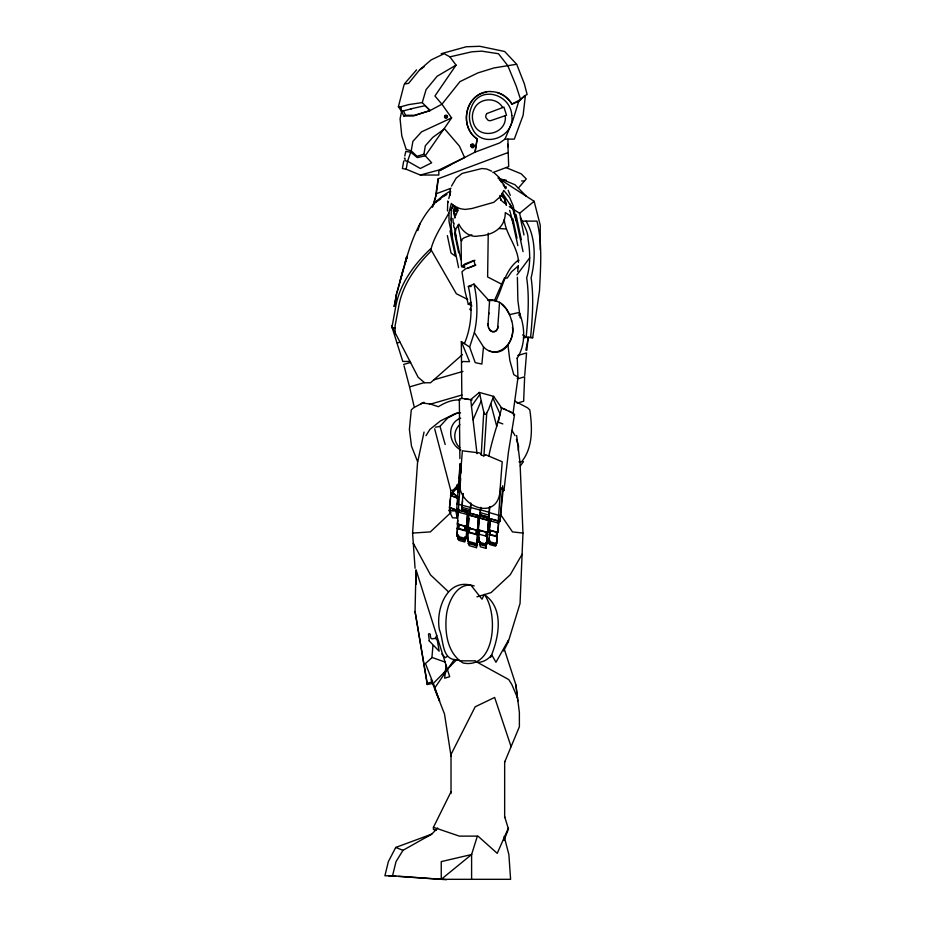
<?xml version="1.0" encoding="UTF-8"?>
<svg xmlns="http://www.w3.org/2000/svg" width="926" height="926" viewBox="0 0 926 926"><rect width="100%" height="100%" fill="white"/><g stroke="black" fill="none" stroke-linecap="round" stroke-linejoin="round"><path stroke-width="1.39" d="M461.854 398.446L461.333 341.567L469.632 347.076L475.212 362.622L481.879 364.08L483.488 346.891L474.355 332.561C477.99 316.646 477.619 299.943 473.973 284.062L468.348 286.458C472.7 305.314 472.017 325.663 464.401 343.604M431.91 657.668L432.94 645.7M416.191 584.202L416.029 569.71L449.677 676.721L444.688 678.179L446.054 665.088M459.875 458.613L459.331 399.465A27.815 3.577 15.8 0 1 462.606 398.481L472.133 399.893M488.245 233.144L487.62 276.955L501.394 284.039M496.683 543.666L497.355 531.755L496.683 543.666L488.94 541.536L489.611 529.637L489.553 532.415M489.912 543.111L489.958 540.634M464.331 525.632L466.993 526.362L466.299 538.735L457.004 536.189L457.699 523.803L459.03 524.174M457.699 523.803L457.004 536.189M458.474 535.517L458.428 538.052L465.396 539.974M464.678 537.219L464.62 539.754L464.817 537.149M466.299 538.735L466.993 526.362M431.053 679.476L432.592 683.446L427.222 684.511L415.045 611.473L415.878 574.143M415.971 570.682L415.797 578.692M477.017 543.759L477.804 529.857L477.017 543.759L467.723 541.201L468.51 527.299L469.702 527.635L469.123 532.612M468.417 531.119L468.51 527.299M486.74 544.291L487.458 531.883L486.74 544.291L478.673 542.069L479.332 530.1L484.993 531.721M479.321 532.311L479.39 529.672M485.675 542.775L485.618 545.414L485.791 543.134M517.391 277.279L517.877 300.464L520.215 317.873M523.665 400.738L524.648 376.813L518.34 378.641M516.65 435.498L520.042 462.664L522.97 533.075L520.042 603.486L508.305 641.764L503.651 651.013M456.912 489.171L457.444 484.344L456.865 489.403M458.277 492.343L458.787 485.71M503.177 489.495L500.052 521.477L456.68 509.566L460.014 464.1M458.358 510.261L460.685 478.325M480.2 512.657L480.351 509.844L489.136 512.263L489.009 517.356L480.224 514.949L480.2 512.657L488.986 515.076M480.224 514.949L480.744 507.332M489.009 517.356L489.75 506.881M498.211 521.199L500.642 487.84M500.052 521.477L502.668 485.791M466.935 526.813L457.363 524.232L458.405 511.152L459.18 511.36L458.81 512.275M457.884 520.609L457.363 524.232M458.173 515.203L458.405 511.152M458.845 512.182L459.25 509.427L459.146 511.453M464.968 526.118L464.748 530.17L465.222 525.482L464.968 526.118L458.775 524.417L458.555 528.468L458.833 525.91M477.434 530.529L478.534 516.673L477.434 530.529L468.139 527.97L468.845 515.134L469.239 514.127L470.014 514.335M469.007 518.41L468.139 527.97M469.644 528.063L469.69 527.392L469.169 532.172L477.272 534.406M487.539 532.612L488.604 519.44L487.539 532.612L478.244 530.066L479.309 516.893M479.24 518.236L478.244 530.066M480.166 515.169L479.761 517.923L480.05 517.194L479.274 516.986M479.413 530.193L479.193 534.244L479.668 530.193M486.381 532.103L486.162 536.154L486.636 532.103L487.412 532.323M489.704 527.982L490.155 519.868L489.264 530.239L497.783 532.589L498.674 522.206L497.783 532.589M490.062 534.858L490.34 530.343L495.294 531.698M496.533 532.045L496.313 536.096L497.297 532.23M518.317 450.568L518.572 446.1L516.395 439.329M485.56 454.712L483.719 455.962L481.231 454.874L483.754 411.954L479.355 392.439L493.639 396.363L501.672 407.996L496.753 426.296A324.25 321.484 -13.9 0 0 489.993 450.673L488.801 455.951M451.356 217.888L451.147 226.094L452.432 237.172M512.448 327.376C515.504 343.118 496.73 360.862 483.488 346.891M483.928 455.881L486.752 412.776L488.708 409.246A68.235 67.656 -13.9 0 1 490.768 403.701L493.639 396.363M470.836 504.612L470.281 511.603L461.877 509.207L462.907 493.512M461.877 509.207L462.537 500.873M470.281 511.603L470.767 502.922M488.048 323.973L489.646 299.711L488.268 299.85L473.973 284.062M511.673 321.125C509.786 313.845 506.267 306.251 499.554 302.293L497.667 328.36L496.186 330.964L493.847 332.075M415.068 568.286L412.579 533.075L417.545 462.664L424.039 432.072M524.718 375.47L526.558 352.945L517.773 355.491M459.597 480.293L459.805 477.584M496.313 542.173L495.572 546.155L490.051 544.638L489.09 543.55L489.437 538.944M459.794 471.982L459.308 478.221L460.153 479.17M457.409 504.404L457.965 497.806M465.593 537.358L464.759 541.999L458.833 540.379L457.606 538.492L457.907 534.58M458.382 538.7L458.625 535.448M462.757 498.003L463.081 493.697M486.787 540.425L485.907 548.308L480.328 546.78L479.552 542.023M480.143 544.569L480.374 541.652M485.907 548.308L486.277 543.481M489.136 512.263L489.576 506.603M477.226 539.962L476.439 547.66L469.181 545.657L468.255 543.412L468.452 540.842M469.031 543.62L469.077 542.983L476.821 545.113M476.439 547.66L477.121 540.506M457.016 510.434L449.48 507.61L450.962 493.107L451.726 493.396L451.298 495.607L453.381 493.315L458.301 497.112M450.511 498.535L449.48 507.61M450.73 495.827L450.962 493.107M517.738 271.561L518.271 265.901L511.65 271.712L507.216 278.124L504.415 278.008L494.461 300.533L488.442 300.452L488.268 299.85L488.349 300.603M500.607 488.233L502.181 488.87L502.517 487.759L502.876 491.093L503.975 490.421L508.409 452.258L514.509 414.616M523.375 337.944L526.165 337.342C528.017 317.572 529.51 297.512 526.686 277.754C530.667 265.253 530.17 252.127 528.098 239.325C528.271 229.521 521.188 222.483 519.613 213.293L509.288 206.637M522.646 334.899L526.165 337.342L530.598 337.342C532.438 317.572 533.943 297.512 531.107 277.754C535.679 259.43 535.969 237.681 526.049 221.117M488.94 541.536L489.345 537.821M526.813 350.283L528.237 337.365M467.723 541.201L468.151 537.462M476.624 529.985L476.138 534.094L476.369 530.042L469.389 528.121M478.673 542.069L479.193 537.578M438.357 178.683L435.984 196.324M477.237 662.252L508.721 679.557L511.765 684.395L517.541 697.949L519.382 712.499L519.382 726.725L504.658 762.133M512.969 413.934L517.958 377.681L517.217 357.968M450.059 195.305L450.302 189.402M490.757 91.477C466.334 91.049 457.606 126.075 477.145 138.912L475.05 152.142L438.808 170.847L438.808 175.037L420.335 175.037L406.19 169.226L402.405 168.544L403.713 161.043M404.789 156.019L405.785 151.459L410.75 152.165L417.325 157.617L425.289 155.799L451.599 117.891L441.945 104.21L434.931 95.991L456.055 65.121L449.909 56.856L444.167 53.696L431.157 59.901L419.617 69.867L408.597 83.363L404.303 84.069M395.576 300.174L396.571 293.936M477.168 138.819L475.05 152.142L499.612 142.963L504.994 139.12L512.888 120.287L518.745 101.385L522.634 97.716L525.308 96.408L523.109 115.31L514.312 139.12L504.994 139.12M526.165 337.342L532.67 337.735L539.557 290.185A54.171 7.119 -80.9 0 1 539.823 284.201C540.853 263.158 542.08 241.651 536.964 221.117L521.616 221.117M404.303 158.149L405.032 158.323L405.044 160.754L407.579 161.217L420.335 168.486L431.655 162.779L423.923 154.306L425.312 145.787L432.743 137.418L444.573 128.841L459.458 146.158L464.597 157.547L438.808 170.037L420.335 175.037M497.899 326.38C498.338 331.589 491.174 333.8 489.113 328.742M406.19 169.226L407.579 161.217L411.225 150.822L412.903 141.331L421.561 131.839L451.599 117.891M394.14 306.425L396.513 293.739L407.139 256.548L405.472 261.954L407.139 256.548L405.576 261.236M391.652 326.01L402.787 361.453L410.149 361.453M525.852 350.109L528.248 337.735M452.513 492.968L453.011 490.41L456.703 486.335L456.217 488.893L452.513 492.968L457.861 497.088M456.298 509.821L457.062 517.935L452.49 517.842L449.168 510.631L449.596 508.42L450.349 508.432L449.92 510.643M457.062 517.935L455.847 509.74L450.487 507.726L449.955 510.423L455.685 510.539M401.583 111.548L400.078 118.794L401.791 135.833L406.063 149.017M394.233 306.425L396.235 297.049M405.484 261.954C412.892 235.019 424.606 205.665 450.256 191.126M448.786 198.581L450.719 191.323M498.315 421.585L500.109 414.119L492.979 398.215M426.608 836.745L431.713 834.152L395.738 847.44L388.364 861.608L384.903 875.776L392.555 875.776L396.027 861.608L402.995 850.311L431.713 834.152L437.72 828.029M401.467 111.178L398.4 106.733L403.991 85.053M474.355 332.561L469.632 347.076M504.242 219.462C505.665 234.533 518.224 247.311 518.456 262.301M396.328 295.371L396.502 294.734M396.999 292.882L406.294 258.18M399.731 281.944L403.204 269.2M517.773 267.753L518.271 265.901M455.407 207.366L454.18 211.498L454.944 218.038L453.416 210.792L454.851 205.711M432.465 207.285L435.614 196.324L438.067 178.799L508.189 152.512M433.218 205.815L435.59 197.678M441.216 53.696L466.253 46.763L479.842 46.3L504.647 51.486L516.673 64.253L494.009 67.934L477.839 72.922L459.956 81.627L441.945 104.21L430 110.588L422.268 102.578L426.064 89.66L437.141 76.256L456.055 65.121M508.305 641.764L508.305 640.375L495.966 662.275L491.741 654.856C488.095 659.59 482.377 662.877 476.253 662.287L475.524 660.84L460.06 660.84L457.895 659.821C441.389 660.701 444.052 640.966 439.445 629.819C435.544 610.465 446.297 578.831 470.952 585.197L482.006 599.203L484.217 594.457C504.948 608.602 498.755 638.072 490.583 657.425M477.307 836.294L471.6 854.524L471.6 879.318M417.823 230.597L419.987 223.768M452.918 204.588L451.251 210.237L451.194 220.481M456.68 509.566L457.085 508.559M469.621 515.342L469.98 514.428M503.987 840.484L508.432 828.967L504.658 816.674M501.522 194.136L504.867 198.037L504.647 203.326L500.885 200.016L499.936 196.416M496.139 300.394C503.131 286.504 504.878 270.473 518.051 260.368L519 260.31M477.017 453.671L473.047 419.791L481.126 401.051M457.328 208.153L456.368 211.012L455.036 211.498L455.395 209.334L457.49 208.061M425.995 435.706L429.861 429.444L440.44 420.902L455.117 413.644L460.546 412.846M451.529 186.08L456.205 178.081L462.167 173.417L481.948 168.509L486.74 169.03L491.683 171.183M508.432 827.948L497.227 853.344L477.978 836.12L459.342 836.12L433.437 827.3L451.02 791.799M457.444 208.581L457.791 210.711L455.731 215.457L453.416 210.792M435.22 638.57L436.794 635.421M517.102 358.327C525.632 345.109 525.192 327.63 519.59 313.393M522.09 554.304L510.249 574.733L491.081 592.582L476.902 596.865M448.786 213.2C442.038 225.55 433.125 237.878 430.416 251.756C415.589 266.723 402.648 284.814 398.817 305.95L395.066 325.906L395.066 332.596L418.147 377.252L424.629 382.774L430.532 382.774L462.352 354.658M444.04 673.41L445.522 670.991M486.752 412.776L485.733 414.397L484.518 414.072L483.754 411.954M471.716 306.286L471.6 305.186L468.301 304.341L470.848 302.05M470.315 303.844L471.079 302.628M470.558 308.219L469.795 309.411L470.964 310.129M450.835 209.808L453.671 205.537M443.809 674.626L445.418 672.264M445.418 672.288L447.837 668.734M395.02 332.527L394.858 334.61M473.047 419.791L471.461 406.248L479.737 394.569M454.388 659.381L434.954 687.659M520.25 466.056L523.491 461.611M516.928 274.941L529.73 257.798M435.44 427.222L440 426.354L447.628 418.043L457.895 412.614M459.852 424.652C453.092 430.544 453.092 441.818 459.852 447.709M404.65 83.618L416.561 69.867M518.317 188.128L526.281 178.95L521.245 173.833L506.128 167.629M451.691 493.616L453.069 492.088M461.947 362.298L462.676 361.51L469.54 361.684L461.333 341.567M459.794 477.492C459.481 473.51 460.037 451.217 460.893 473.07M497.088 92.484C503.327 94.371 508.548 98.712 511.962 104.094L520.574 99.487L524.463 95.806L527.137 94.51L524.359 83.849L516.858 64.681M450.997 512.414L430.358 531.906L412.579 533.075M519.613 213.293L534.14 201.289L498.142 178.093M479.355 392.439L470.79 399.523L471.461 406.248M421.133 403.817L422.175 403.007L430.185 403.979L438.38 406.711C444.677 402.752 452.582 399.303 460.187 400.009M445.175 194.529L435.903 202.007L440.788 198.928M419.617 69.867L424.235 66.684M460.673 418.135C446.112 423.552 448.589 444.075 460.87 450.001M447.339 656.407L445.209 657.738L441.748 653.987M443.23 196.648L446.899 194.518M439.989 170.511L450.603 164.84M467.537 268.413L475.871 265.114M403.84 116.005L405.6 115.287L414.478 115.287L430 110.588L413.378 116.005L403.84 116.005L401.49 111.363L400.946 106.733L408.725 104.603L422.268 102.578M511.904 104.129L518.745 101.385M424.015 402.266L413.471 407.857L411.283 409.929L409.396 429.444L411.48 446.1L417.591 461.611M435.996 193.858L450.985 188.233M492.84 172.549L508.698 166.599L507.899 144.248M471.855 234.81L463.81 237.936L461.102 240.17L461.38 265.878M474.957 260.31L464.412 265.044L463.671 266.213L464.806 266.908M427.222 684.511L427.222 683.261L432.592 681.698L425.451 663.56L432.118 657.483L445.105 662.078M397.231 343.002L400.067 342.18M403.655 364.45L410.646 362.425M424.409 382.577L409.547 386.894L404.037 365.782M433.843 379.845L462.942 371.407M429.433 404.43L462.005 394.985M517.113 403.146L523.665 401.247M423.923 154.306L416.955 156.251L411.225 150.822L406.225 149.503M411.908 108.666L401.49 111.363L403.423 110.97L405.6 115.287M449.909 56.856L471.82 51.81L481.74 51.15L498.466 53.743L507.807 65.677L516.176 85.979L520.574 99.487M410.623 108.886L425.022 105.703L429.93 110.252M486.555 92.183C464.609 95.193 459.284 127.128 477.145 138.912M488.396 300.452L490.988 300.209M499.207 228.525L506.256 228.977M434.664 428.807L450.742 490.421L454.353 490.271M468.348 286.458L471.207 286.516M398.4 106.733L400.946 106.733M391.571 326.01L395.066 332.596M395.066 327.746L391.86 327.746L395.853 305.95C400.02 283.437 414.235 264.28 430.532 248.874L456.344 293.739L467.699 299.445M449.168 510.631L455.65 510.758M503.397 179.98L506.209 180.119M521.639 180.929L524.44 181.079M518.977 461.819L521.442 461.958C533.237 447.536 532.334 427.337 529.799 409.929L527.612 407.857L514.729 401.062M464.563 267.579L461.472 266.757L464.783 264.026L474.019 260.414L475.026 265.172L465.338 268.957L461.958 271.735L465.049 291.401L468.301 304.341M388.55 875.776L395.68 876.251M398.527 876.447L441.251 879.318L510.608 879.318L508.872 854.524L504.126 836.352M392.555 875.776L446.494 879.7M464.875 398.979L469.088 399.453M522.97 533.075L512.483 531.906L500.468 514.358M490.722 91.616C499.473 91.535 507.61 96.605 511.962 104.094M530.598 337.342L532.67 337.735M456.993 503.86L470.605 507.529M474.181 585.926C457.803 580.972 448.369 601.02 446.552 614.285C444.445 631.463 446.957 653.2 463.127 662.993C495.873 669.614 498.42 612.549 484.217 594.457M497.308 301.401L494.461 300.533M500.7 407.729L501.672 407.996M470.605 507.483L480.525 510.203M489.31 512.61L500.353 515.77M480.27 514.798L489.055 517.217M458.96 510.157L466.704 512.286L466.588 514.312L467.665 513.791M479.876 515.898L487.62 518.028L487.504 520.053L488.569 519.532M478.499 516.766L477.434 517.287L477.55 515.261L469.806 513.131L469.69 515.157L478.21 517.507M490.12 519.961L490.896 520.169L490.606 520.91L490.711 518.873L497.679 520.794L497.575 522.82L498.639 522.299M458.034 512.066L467.364 514.52M478.985 517.715L488.28 520.262M489.796 520.782L498.35 523.028M468.845 515.134L478.14 517.68M478.916 517.9L488.21 520.447M490.12 534.395L496.857 536.247M489.067 534.591L496.811 536.71M457.212 528.109L466.507 530.656M478.858 534.152L486.937 536.374M457.166 528.561L466.449 531.119M467.931 532.288L477.226 534.834M489.148 542.902L496.116 544.812M489.09 543.55L496.07 545.472M480.2 543.921L486.393 545.622M479.367 544.361L486.347 546.271M457.606 538.492L465.35 540.61M468.255 543.412L476.774 545.75M461.866 507.263L470.269 509.659M461.935 509.022L470.339 511.43M488.997 350.722C506.649 358.35 516.592 334.541 511.546 320.512M485.49 454.689L502.216 461.761A227.634 8.971 -86.3 0 0 500.167 488.558C499.658 524.544 452.768 505.758 460.315 477.608A227.634 8.971 -86.3 0 1 462.375 450.823L478.673 452.814L480.085 453.173L481.231 454.874M502.934 408.574L513.351 413.32A27.815 3.577 15.8 0 1 513.791 415.392M436.123 830.367L433.437 829.418L433.437 827.3M450.534 495.317L457.548 497.945M450.487 495.537L458.231 498.443M501.406 407.926L505.839 409.57M497.737 422.001L502.818 423.923M395.738 847.44L402.995 850.311M498.257 177.861L514.96 184.725L526.281 196.231M492.551 331.948L490.132 330.374L488.419 327.156M509.15 411.132L511.893 412.73M500.63 487.967L503.975 490.421M462.039 240.748L461.102 240.17L457.93 225.157M456.668 486.555L457.317 487.064M456.217 488.893L459.146 491.15M494.16 172.849L499.056 177.306L499.461 179.239L504.114 184.864L505.422 188.73M429.062 640.769L439.155 651.186L437.5 641.336C435.915 634.16 430.092 643.755 430.347 634.356L429.178 633.581L428.483 634.171L429.363 641.012M457.097 660.192L456.611 659.752L433.345 683.388L439.595 700.936L432.604 683.62M448.288 591.633L430.521 574.907L413.309 543.273L414.258 546.305M445.186 444.538L440 426.354M502.066 304.411L506.233 308.925L509.508 314.62L518.224 312.687A32.202 4.526 -26.3 0 1 518.745 315.176M501.695 195.895L504.45 199.032L506.395 205.271L504.867 198.037M502.343 192.828L510.782 205.769M511.997 430.382L515.087 435.706M509.717 203.732L512.819 208.906L515.122 216.973M499.45 179.169L501.649 182.515M503.119 184.749L504.589 186.983M502.668 107.543C496.591 96.593 479.078 97.612 474.135 109.06A17.768 17.768 0 0 0 473.198 122.139C478.024 140.914 507.703 134.64 505.237 115.681M508.131 190.258L510.284 195.386M513.814 212.806L514.243 214.103M504.658 650.283L515.909 684.927L517.518 697.891M509.624 210.399L510.307 212.575M514.532 215.064L516.349 221.326M415.045 611.473L427.222 683.261M510.643 213.663L513.039 222.934M490.768 403.701L496.753 426.296M534.14 201.289L540.24 225.192L540.24 249.904M409.72 387.635L414.061 406.317M488.037 325.42L488.488 327.457M520.285 217.494L523.977 234.949M516.014 214.473L521.35 239.695M523.051 251.652L513.097 205.618L509.694 197.666L503.779 190.42L501.093 196.011L493.79 202.319L471.959 208.512L465.188 209.426L460.477 208.755L453.833 206.093L451.321 203.431L448.913 212.737L449.041 221.511L458.578 267.637M512.888 218.791L517.009 238.237M505.99 186.566L506.325 188.128M517.831 245.598L511.974 218.791L509.74 215.388L505.272 212.586C505.434 227.854 492.956 235.331 478.696 235.922C470.327 238.086 462.155 231.384 458.891 224.08L455.997 228.71L455.372 231.801A33.081 18.821 -13.9 0 0 455.592 234.845L460.847 259.72M499.913 195.421L500.885 200.016M499.554 302.293L492.192 299.781L489.646 299.711M457.062 207.262L457.791 210.711M448.115 202.574L447.779 201L447.466 210.966M454.527 233.259L458.636 252.717M449.978 230.852L455.314 256.062L451.043 253.041L447.351 235.586M456.055 237.068L454.481 227.588M453.578 225.122L454.018 227.437M451.02 755.975L444.492 713.969L434.954 689.43M517.796 700.936L515.909 684.927M507.98 345.375L509.867 360.538L513.78 374.625L516.789 376.373A28.243 3.635 15.8 0 1 517.229 378.479M453.242 222.877L452.883 218.42M454.006 223.073L454.099 224.173M487.99 323.66L488.106 325.732M450.742 490.421L450.8 495.919M488.824 312.826L488.835 313.995M507.98 139.12L507.992 146.817M511.094 746.657L494.646 697.44L475.177 706.804L451.02 754.458L451.02 793.478M504.658 761.415L504.658 817.589M471.265 145.625L471.994 147.084A1.262 1.227 59.7 0 0 472.966 147.141L473.684 146.458L471.265 145.625M473.788 145.776L471.357 145.289L472.075 144.606A1.262 1.227 59.7 0 1 473.047 144.664L473.788 145.776M511.812 115.449C515.273 137.58 481.3 149.769 472.202 128.112A24.273 24.03 90 0 1 471.241 107.543C479.263 84.555 510.712 93.92 511.812 115.449M467.329 514.613L466.658 526.778L467.699 513.698L467.329 514.613M406.688 256.548L406.213 258.597L406.711 256.548M471.137 144.641L470.883 145.046A1.968 1.921 59.7 0 0 470.848 146.493L471.785 147.57A1.771 1.725 59.7 0 0 473.151 147.662L474.158 146.69A1.968 1.921 59.7 0 0 474.205 145.243L473.267 144.167A1.771 1.725 59.7 0 0 471.89 144.086L471.137 144.641M486.833 113.562L486.231 114.488A4.445 4.445 0 0 0 486 117.752L488.048 120.241A3.97 3.97 0 0 0 491.185 120.484L506.51 115.241L503.941 107.103L486.833 113.562M444.978 115.669L444.746 115.993A1.609 1.551 -62 0 0 444.746 117.544L445.279 118.088A1.458 1.401 -62 0 0 446.737 118.042L447.27 117.452A1.609 1.551 -62 0 0 447.27 115.912L446.737 115.356A1.458 1.401 -62 0 0 445.279 115.414L444.978 115.669M445.244 115.935L447.061 116.989A1.204 1.157 -62 0 0 446.945 116.12L445.244 115.935M446.945 117.266L445.07 117.336A1.204 1.157 -62 0 1 444.955 116.468L446.945 117.266M471.6 854.524L441.251 879.318L441.251 861.608L471.6 854.524"/></g></svg>
